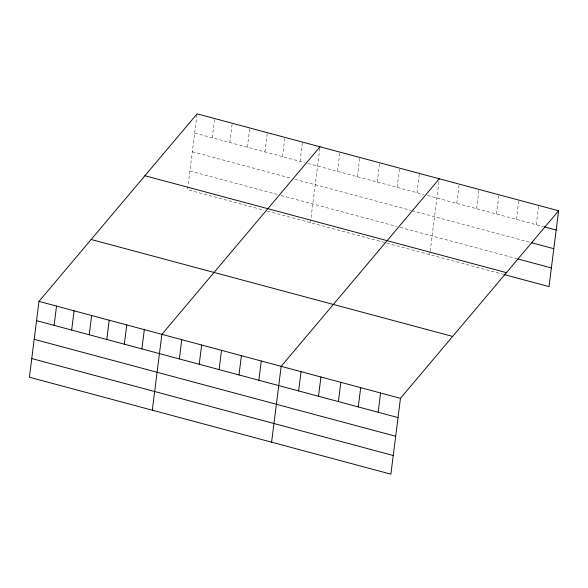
<?xml version="1.0" encoding="UTF-8"?>
<svg xmlns="http://www.w3.org/2000/svg" width="588" height="588" viewBox="0 0 588 588"><rect width="100%" height="100%" fill="white"/><g stroke="black" fill="none" stroke-linecap="round" stroke-linejoin="round"><path stroke-width="0.44" stroke-dasharray="2.94 2.21" d="M197.002 114.704L187.535 189.674L263.909 210.151M212.239 137.79L214.671 118.541M229.798 142.502L232.231 123.245M247.357 147.206L249.79 127.956M264.916 151.917L267.349 132.667M282.475 156.629L284.901 137.371M300.027 161.333L302.46 142.083M310.442 222.631L319.909 147.661M337.468 171.373L339.901 152.123M357.35 176.709L359.782 157.452M377.231 182.037L379.664 162.788M397.113 187.366L399.546 168.117M416.995 192.702L419.428 173.445M429.725 254.619L430.063 251.951M430.181 251.061L439.31 178.781M456.758 203.367L459.191 184.11M476.64 208.696L479.073 189.446M496.522 214.025L498.955 194.775M516.404 219.361L518.837 200.104M536.285 224.689L538.718 205.44M194.679 133.086L304.422 162.508M307.928 163.449L423.911 194.554M427.366 195.481L543.202 226.542M192.32 151.755L291.523 178.362M295.036 179.303L411.181 210.445M412.041 210.68L530.472 242.44M189.895 170.998L277.683 194.54M281.196 195.481L396.65 226.446M400.105 227.372L516.801 258.661M267.422 211.092L503.203 274.324"/><path stroke-width="0.88" d="M38.984 301.387L29.4 377.231L390.888 474.171L400.465 398.326L558.6 210.769L197.112 113.829L38.984 301.387L400.465 398.326M54.103 325.348L56.536 306.098M71.662 330.059L74.095 310.802M89.222 334.763L91.654 315.513M106.781 339.474L109.214 320.225M124.34 344.186L126.773 324.929M141.899 348.89L144.325 329.64M152.307 410.189L161.884 334.351L320.019 146.787M179.333 358.93L181.766 339.68M199.214 364.266L201.647 345.009M219.096 369.595L221.529 350.345M238.978 374.923L241.411 355.674M258.86 380.26L261.293 361.01M271.597 442.176L281.174 366.339L439.31 178.781M298.623 390.924L301.056 371.667M318.505 396.253L320.938 377.004M338.387 401.582L340.82 382.332M358.268 406.918L360.701 387.661M378.15 412.247L380.583 392.997M558.6 210.769L549.016 286.613L504.07 274.559M544.069 226.777L556.167 230.018M531.332 242.668L553.808 248.695M517.668 258.896L551.375 267.937M144.927 175.724L506.415 272.663M91.162 239.492L452.65 336.432M36.552 320.644L398.032 417.583M34.192 339.313L395.673 436.252M31.759 358.555L393.247 455.494"/></g></svg>
